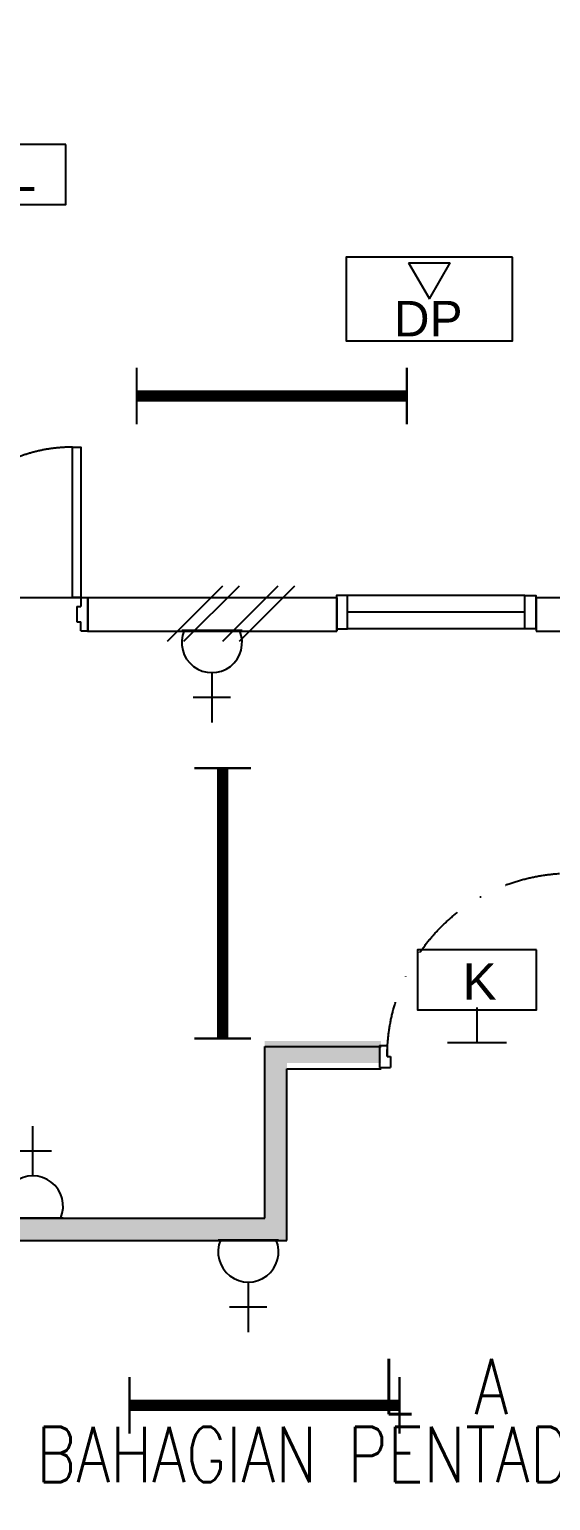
# Model space of a CAD drawing. Header units: inches. Extents: x -106706990 to 300603, y -86718466 to 1728185.
# Drawn here: x 136070 to 138423, y 24960 to 31601 of the extents above; entities that cross this region are included whole.
import ezdxf
from ezdxf.enums import TextEntityAlignment as Align

# ---------------------------------------------------------------- set-up
doc = ezdxf.new("R2010")
doc.units = ezdxf.units.IN
doc.header["$MEASUREMENT"] = 0
doc.linetypes.add('DASHDOT', pattern=[1, 0.5, -0.25, 0, -0.25])
doc.linetypes.add('DASHED2', pattern=[0.375, 0.25, -0.125])
for name, color, linetype in [('A-DOOR', 9, 'Continuous'), ('A-HATCH', 8, 'Continuous'), ('A-PARTITION', 4, 'Continuous'), ('A-ROOMSYM', 3, 'Continuous'), ('A-TXTBOMBA', 7, 'Continuous'), ('A-WALL', 1, 'Continuous'), ('A-WIN', 9, 'Continuous'), ('A-WLH', 7, 'Continuous'), ('area', 3, 'Continuous'), ('ELECT', 6, 'Continuous'), ('elk_LAMPU', 6, 'Continuous'), ('lamb(new)', 5, 'Continuous')]:
    doc.layers.add(name, color=color, linetype=linetype)
doc.layers.get('area').off()
doc.layers.get('elk_LAMPU').off()
doc.styles.add('arial', font='arial.ttf')
doc.styles.add('style1', font='romans.shx', dxfattribs={"height": 750})

# ---------------------------------------------------------------- blocks, each defined once
blk = doc.blocks.new('A$C04C40081')
at = {"layer": 'A-WIN', "color": 8}
for p, q in [((850, 150), (50, 150)), ((850, 75), (50, 75)), ((850, 0), (50, 0))]:
    blk.add_line(p, q, dxfattribs=at)
at = {"layer": 'A-WIN', "color": 8, "linetype": 'Continuous'}
for points in [[(50, 150), (0, 150), (0, 0), (50, 0)], [(850, 150), (900, 150), (900, 0), (850, 0)]]:
    blk.add_lwpolyline(points, close=True, dxfattribs=at)
blk = doc.blocks.new('A$C52B244CD')
at = {"layer": 'A-WLH', "color": 8}
for p, q in [((0, 0), (250, 250)), ((75, 0), (325, 250)), ((250, 0), (500, 250)), ((325, 0), (575, 250))]:
    blk.add_line(p, q, dxfattribs=at)
blk = doc.blocks.new('A$C28642CDE')
at = {"layer": 'A-DOOR', "color": 8}
for p, q in [((32, 150), (0, 150)), ((0, 150), (0, 0)), ((32, 150), (32, 110)), ((1468, 150), (1500, 150)), ((1468, 150), (1468, 110)), ((1500, 150), (1500, 0)), ((50, 110), (32, 110)), ((50, 110), (50, 40)), ((1450, 110), (1450, 40)), ((1450, 110), (1468, 110)), ((50, 40), (32, 40)), ((32, 0), (32, 40)), ((1450, 40), (1468, 40)), ((1468, 0), (1468, 40)), ((32, 0), (0, 0)), ((1468, 0), (1500, 0))]:
    blk.add_line(p, q, dxfattribs=at)
for points in [[(32, 150), (70, 150), (70, 828.9), (32, 828.9)], [(1468, 150), (1430, 150), (1430, 828.9), (1468, 828.9)]]:
    blk.add_lwpolyline(points, close=True, dxfattribs=at)
at = {"layer": 'A-DOOR', "color": 8, "linetype": 'DASHDOT', "ltscale": 500}
for centre, start, end in [((71.9, 150.8), 359.93222, 90.15739), ((1428.1, 150.8), 89.84261, 180.06778)]:
    blk.add_arc(centre, 678.1, start, end, dxfattribs=at)
blk = doc.blocks.new('A$C4F656F16')
at = {"layer": 'A-DOOR', "color": 8}
for p, q in [((35, 100), (35, 877.1)), ((35, 877.1), (73, 877.1)), ((73, 100), (73, 877.1)), ((35, 100), (73, 100))]:
    blk.add_line(p, q, dxfattribs=at)
at = {"layer": 'A-DOOR', "color": 8, "linetype": 'Continuous'}
for p, q in [((0, 100), (35, 100)), ((0, 100), (0, 100)), ((0, 100), (0, 0)), ((0, 100), (0, 100)), ((35, 100), (35, 50)), ((900, 100), (865, 100)), ((865, 100), (865, 50)), ((900, 100), (900, 100)), ((900, 100), (900, 0)), ((900, 100), (900, 100)), ((0, 0), (50, 0)), ((35, 50), (50, 50)), ((50, 50), (50, 0)), ((865, 50), (850, 50)), ((850, 50), (850, 0)), ((900, 0), (850, 0))]:
    blk.add_line(p, q, dxfattribs=at)
at = {"layer": 'A-DOOR', "color": 8, "linetype": 'DASHDOT', "ltscale": 500}
blk.add_arc((35, 48), 830, 0.13806, 87.3759, dxfattribs=at)
blk = doc.blocks.new('YBC 136')
at = {"layer": 'lamb(new)'}
for points, const_width in [([(86612635.7, -1195077), (86612635.7, -1195333.2)], 10.2), ([(86613855.7, -1195077), (86613855.7, -1195333.2)], 10.2), ([(86612635.7, -1195205.1), (86613855.7, -1195205.1)], 50.8)]:
    blk.add_lwpolyline(points, dxfattribs=dict(at, const_width=const_width))
blk = doc.blocks.new('*U500')
at = {"layer": 'lamb(new)', "rotation": 90}
blk.add_blockref('YBC 136', (-1195205.1, -86613245.7, -4.3), dxfattribs=at)
blk = doc.blocks.new('*U501')
at = {"layer": 'lamb(new)', "color": 0, "linetype": 'ByBlock', "lineweight": -2, "transparency": 16777216}
for p in [(0, 2900), (2100, 2900), (0, 0), (2100, 0)]:
    blk.add_blockref('*U500', p, dxfattribs=at)
blk = doc.blocks.new('*U512')
at = {"layer": 'lamb(new)'}
blk.add_blockref('YBC 136', (-86613245.7, 1195205.1, -4.3), dxfattribs=at)
blk = doc.blocks.new('*U513')
at = {"layer": 'lamb(new)', "color": 0, "linetype": 'ByBlock', "lineweight": -2, "transparency": 16777216}
blk.add_blockref('*U512', (3000, 0), dxfattribs=at)
blk = doc.blocks.new('eexit')
at = {"layer": 'A-TXTBOMBA', "color": 3, "linetype": 'Continuous'}
for p, q in [((86699881.6, -1206011.4), (86699881.6, -1206171.1)), ((86700014.7, -1206171.1), (86699748.5, -1206171.1))]:
    blk.add_line(p, q, dxfattribs=at)
at = {"layer": 'A-TXTBOMBA', "color": 3}
blk.add_lwpolyline([(86700150.4, -1205751.4), (86699613.9, -1205751.4), (86699613.9, -1206021.7), (86700150.4, -1206021.7)], close=True, dxfattribs=at)
at = {"layer": 'A-TXTBOMBA', "color": 3, "style": 'arial'}
blk.add_text('K', height=164.8, dxfattribs=at).set_placement((86699817.1, -1205976.5))
blk = doc.blocks.new('Elight')
at = {"layer": 'A-TXTBOMBA', "color": 6}
blk.add_lwpolyline([(86606267.2, -1196730.5), (86605730.7, -1196730.5), (86605730.7, -1197000.7), (86606267.2, -1197000.7)], close=True, dxfattribs=at)
at = {"layer": 'A-TXTBOMBA', "color": 6, "style": 'arial'}
blk.add_text('EL', height=164.84, dxfattribs=at).set_placement((86605850.2, -1196940.4))
blk = doc.blocks.new('SOCKET(in)')
at = {"layer": 'ELECT', "color": 6}
for p, q in [((86605160, -1198079.2), (86605160, -1197854.2)), ((86605075.7, -1197966.7), (86605244.4, -1197966.7)), ((86605023.6, -1198269), (86605296.4, -1198269))]:
    blk.add_line(p, q, dxfattribs=at)
blk.add_arc((86605160, -1198215.6), 136.4, 336.97635, 203.02365, dxfattribs=at)

msp = doc.modelspace()

# ---------------------------------------------------------------- hatches: boundary and pattern name
at = {"layer": 'A-HATCH'}
h = msp.add_hatch(dxfattribs=at)
h.set_pattern_fill('DOTS', color=8, scale=800)
h.set_pattern_definition([(0, (114889.653, -264766.58), (25, 50), [0, -50])])
h.paths.add_polyline_path([(137657.8, 27034.7), (137132.8, 27034.7), (137132.8, 26234.7), (132657.8, 26234.7), (132657.8, 26134.7), (137232.8, 26134.7), (137232.8, 26934.7), (137657.8, 26934.7)])

# ---------------------------------------------------------------- linework, layer by layer
at = {"color": 8}
msp.add_line((136300.8, 29034.7), (134864.8, 29034.7), dxfattribs=at)
at = {"layer": 'A-PARTITION', "color": 8}
for p, q in [((137132.8, 26234.7), (137132.8, 27009.7)), ((137132.8, 27009.7), (137657.8, 27009.7)), ((137232.8, 26134.7), (137232.8, 26909.7)), ((137232.8, 26909.7), (137657.8, 26909.7)), ((132657.8, 26234.7), (137132.8, 26234.7)), ((132657.8, 26134.7), (137232.8, 26134.7))]:
    msp.add_line(p, q, dxfattribs=at)
at = {"layer": 'A-TXTBOMBA', "color": 8}
for p, q in [((137781.2, 30547.5), (137876.9, 30384.4)), ((137781.2, 30547.5), (137969.5, 30547.5)), ((137876.9, 30384.4), (137969.5, 30547.5))]:
    msp.add_line(p, q, dxfattribs=at)
msp.add_lwpolyline([(138250.4, 30573.2), (137500.4, 30573.2), (137500.4, 30195.3), (138250.4, 30195.3)], close=True, dxfattribs=at)
at = {"layer": 'A-WALL', "color": 8}
for p, q in [((137457.8, 29034.7), (136332.8, 29034.7)), ((136332.8, 29034.7), (136332.8, 28884.7)), ((137457.8, 29034.7), (137457.8, 28884.7)), ((137457.8, 29034.7), (137457.8, 28884.7)), ((138507.8, 29034.7), (138357.8, 29034.7)), ((138357.8, 29034.7), (138357.8, 28884.7)), ((138357.8, 29034.7), (138357.8, 28884.7)), ((136332.8, 28884.7), (137457.8, 28884.7)), ((138357.8, 28884.7), (138657.8, 28884.7))]:
    msp.add_line(p, q, dxfattribs=at)
at = {"layer": 'A-WALL', "color": 8, "linetype": 'Continuous', "ltscale": 900}
msp.add_line((137457.8, 28884.7), (137457.8, 29034.7), dxfattribs=at)
msp.add_line((137457.8, 28884.7), (137457.8, 29034.7), dxfattribs=at)

# ---------------------------------------------------------------- block references
at = {"layer": 'A-DOOR', "color": 8}
msp.add_blockref('A$C28642CDE', (134834.5, 28886.4), dxfattribs=at)
at = {"layer": 'A-DOOR', "color": 8, "xscale": -1}
msp.add_blockref('A$C4F656F16', (138550.3, 26914.3), dxfattribs=at)
at = {"layer": 'A-WIN', "color": 8}
msp.add_blockref('A$C04C40081', (137456.3, 28895.7), dxfattribs=at)
at = {"layer": 'A-WLH', "color": 8}
msp.add_blockref('A$C52B244CD', (136692.9, 28839.1), dxfattribs=at)
at = {"layer": 'area'}
for name, p in [('Elight', (-86470032.1, 1227811.7)), ('eexit', (-86561791.1, 1233197.6))]:
    msp.add_blockref(name, p, dxfattribs=at)
at = {"layer": 'elk_LAMPU', "color": 0, "linetype": 'DASHED2', "lineweight": 18, "rotation": 180}
for p in [(86742054, -1169381.9), (86742218.3, -1172133.2)]:
    msp.add_blockref('SOCKET(in)', p, dxfattribs=at)
at = {"layer": 'elk_LAMPU', "color": 0, "linetype": 'DASHED2', "lineweight": 18}
msp.add_blockref('SOCKET(in)', (-86469074.4, 1224504.8), dxfattribs=at)
at = {"layer": 'lamb(new)'}
for name, p, rotation in [('*U501', (134264.3, 32046.3, 4.3), 270), ('YBC 136', (-1058262.1, -86585589.7), 90)]:
    msp.add_blockref(name, p, dxfattribs=dict(at, rotation=rotation))
msp.add_blockref('*U513', (134131.4, 25389.5, -4.3), dxfattribs=at)

# ---------------------------------------------------------------- texts
at = {"layer": 'A-ROOMSYM', "color": 8, "style": 'style1', "width": 0.8}
for s, p in [('L  A  L  U  A  N 2.1.2', (139244.4, 25350.3)), ('( BAHAGIAN PENTADBIRAN & KEWANGAN )', (138646.6, 25043.4))]:
    msp.add_text(s, height=250, dxfattribs=at).set_placement(p, align=Align.CENTER)
at = {"layer": 'A-TXTBOMBA', "color": 8, "style": 'arial'}
msp.add_text('DP', height=160, dxfattribs=at).set_placement((137715.2, 30215.3))

doc.saveas('drawing.dxf')
